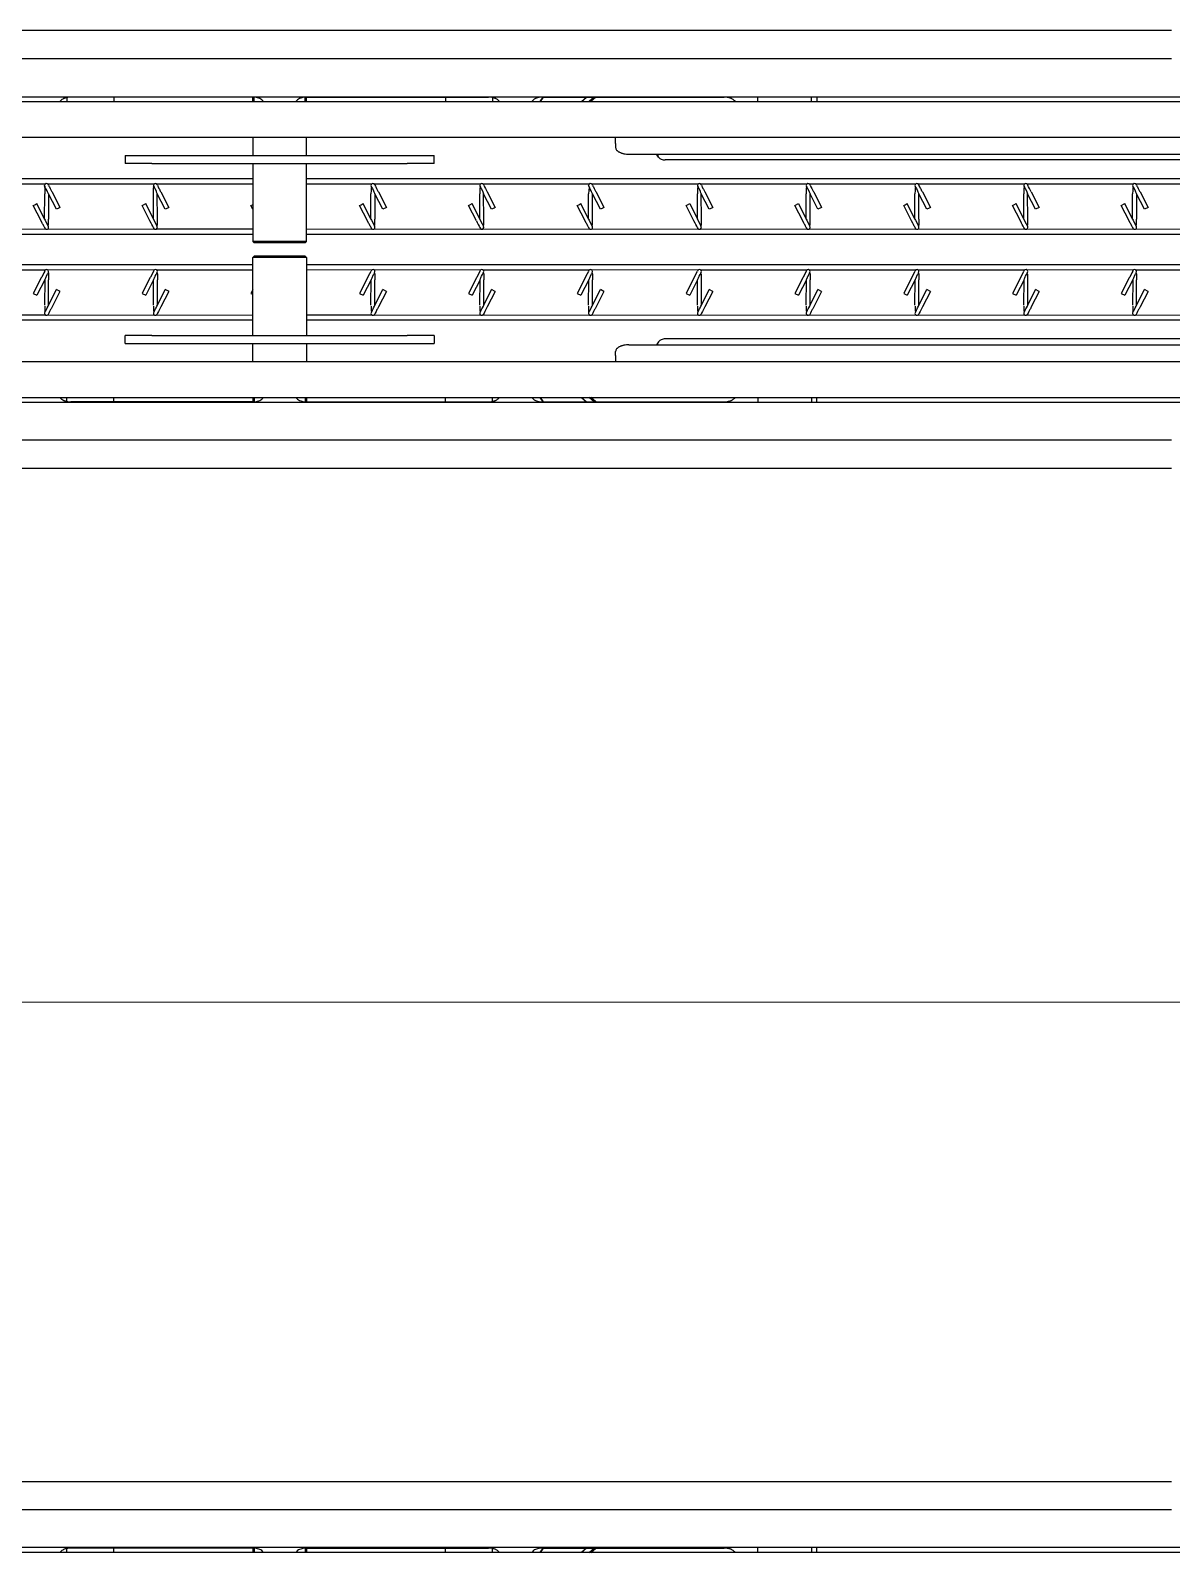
# Model space of a CAD drawing. Header units: millimetres. Extents: x -187347 to 135007, y -6415 to 292048.
# Drawn here: x -47003 to -46153, y 7645 to 8778 of the extents above; entities that cross this region are included whole.
import ezdxf

# ---------------------------------------------------------------- set-up
doc = ezdxf.new("R2010")
doc.units = ezdxf.units.MM
doc.header["$LTSCALE"] = 100
doc.linetypes.add('Z_LINE-CNTR', pattern=[17, 12, -2, 1, -2])
doc.layers.get('0').update_dxf_attribs({"lineweight": 18})
doc.layers.add('Layout Cabinplant', color=30, linetype='Continuous')
doc.layers.add('S-GRID', color=7, linetype='Continuous', lineweight=5)

# ---------------------------------------------------------------- blocks, each defined once
blk = doc.blocks.new('CP_Giblet area_New')
at = {"color": 0, "linetype": 'Continuous'}
for p, q in [((4431.5, 1003.2), (6849.5, 1003.2)), ((4716.5, 1006.8), (6744.5, 1006.8)), ((5240.5, 1006.9), (5240.5, 1004.6)), ((5240.5, 1004.6), (5240.5, 1003.2)), ((5244.5, 1004.6), (5244.5, 1006.9)), ((5244.5, 1003.2), (5244.5, 1004.6)), ((5284.5, 1006.8), (5284.5, 1003.2)), ((5445, 1003.5), (5309.5, 1003.5)), ((5408.7, 1006.8), (5405, 1003.5)), ((5410, 1006.8), (5406.3, 1003.5)), ((5412, 1003.5), (5415.7, 1006.8)), ((5444.3, 1003.5), (5446.5, 1006.8)), ((5446.5, 1006.8), (5444.3, 1003.5)), ((5451.6, 1005.4), (5452.8, 1006.8)), ((5481.9, 1006.8), (5481.9, 1004)), ((5620.5, 1003.5), (5485, 1003.5)), ((5516.9, 1006.8), (5516.9, 1003.5)), ((5620.5, 1003.5), (5620.5, 1006.8)), ((5621.5, 1003.6), (5621.5, 1006.8)), ((5627.1, 1005.4), (5628.3, 1006.8)), ((5652.6, 1006.8), (5653.8, 1005.4)), ((5659.5, 1003.6), (5659.5, 1006.8)), ((5660.5, 1003.5), (5660.5, 1006.8)), ((5660.5, 1003.5), (5796, 1003.5)), ((5764, 1006.8), (5764, 1003.5)), ((5799, 1006.8), (5799, 1004)), ((6849.5, 974.9), (4976.5, 974.9)), ((6849.5, 953.9), (4976.5, 953.9)), ((4976.5, 199.9), (6849.5, 199.9)), ((4976.5, 178.9), (6849.5, 178.9)), ((6849.5, 150.6), (4431.5, 150.6)), ((5240.5, 150.6), (5240.5, 149.2)), ((5240.5, 149.2), (5240.5, 146.9)), ((5244.5, 149.2), (5244.5, 150.6)), ((5244.5, 146.9), (5244.5, 149.2)), ((5284.5, 147), (5284.5, 150.6)), ((5445, 150.3), (5309.5, 150.3)), ((5405, 150.3), (5408.7, 147)), ((5406.3, 150.3), (5410, 147)), ((5415.7, 147), (5412, 150.3)), ((5444.3, 150.3), (5446.5, 147)), ((5446.5, 147), (5444.3, 150.3)), ((5452.8, 147), (5451.6, 148.4)), ((5481.9, 149.8), (5481.9, 147)), ((5620.5, 150.3), (5485, 150.3)), ((5516.9, 150.3), (5516.9, 147)), ((5620.5, 147), (5620.5, 150.3)), ((5621.5, 147), (5621.5, 150.2)), ((5628.3, 147), (5627.1, 148.4)), ((5653.8, 148.4), (5652.6, 147)), ((5659.5, 147), (5659.5, 150.2)), ((5660.5, 147), (5660.5, 150.3)), ((5660.5, 150.3), (5796, 150.3)), ((5764, 150.3), (5764, 147)), ((5799, 149.8), (5799, 147)), ((6744.5, 147), (4716.5, 147)), ((6744.5, 120.4), (4716.5, 120.4)), ((5390.4, 119.2), (5390.4, 120.4)), ((5390.4, 115.8), (5390.4, 119.2)), ((5390.4, 115.8), (5390.4, 112.8)), ((5620.5, 106.9), (5620.5, 120.4)), ((5660.5, 120.4), (5660.5, 106.9)), ((5380.4, 107.8), (4681.5, 107.8)), ((4926.9, 103.5), (5353.4, 103.5)), ((5358.3, 105.6), (5359.9, 107.8)), ((5358.8, 106.6), (5358.3, 105.6)), ((5358.8, 107.8), (5358.8, 106.6)), ((5525.5, 100.9), (5525.5, 106.9)), ((5545.5, 106.9), (5525.5, 106.9)), ((5735.5, 106.9), (5545.5, 106.9)), ((5755.5, 106.9), (5735.5, 106.9)), ((5755.5, 106.9), (5755.5, 100.9)), ((5525.5, 100.9), (5545.5, 100.9)), ((5735.5, 100.9), (5545.5, 100.9)), ((5620.5, 42.9), (5620.5, 100.9)), ((5660.5, 100.9), (5660.5, 42.9)), ((5735.5, 100.9), (5755.5, 100.9)), ((4679.5, 89.6), (5620.5, 89.6)), ((5003.1, 85.7), (4923.9, 85.6)), ((4994, 68.2), (4999.9, 79.7)), ((4999.9, 79.7), (5000.6, 81.1)), ((5000.6, 81.1), (5001, 81.7)), ((5001, 81.7), (5001.7, 83)), ((5001.7, 83), (5002.3, 84.4)), ((5002.3, 84.4), (5003.1, 85.7)), ((5003.5, 80.4), (5002.8, 79)), ((5003.9, 81.1), (5003.5, 80.4)), ((5004.4, 82.2), (5003.9, 81.1)), ((5004.7, 82.8), (5004.4, 82.2)), ((5005.2, 83.5), (5004.7, 82.8)), ((5084.1, 85.7), (5004.9, 85.6)), ((5005.4, 82.1), (5005.2, 83.5)), ((5005.4, 79.1), (5005.4, 82.1)), ((5075, 68.2), (5080.9, 79.7)), ((5080.9, 79.7), (5081.6, 81.1)), ((5081.6, 81.1), (5082, 81.7)), ((5082, 81.7), (5082.7, 83)), ((5082.7, 83), (5083.3, 84.4)), ((5083.3, 84.4), (5084.1, 85.7)), ((5084.5, 80.4), (5083.8, 79)), ((5084.9, 81.1), (5084.5, 80.4)), ((5085.4, 82.2), (5084.9, 81.1)), ((5085.7, 82.8), (5085.4, 82.2)), ((5086.2, 83.5), (5085.7, 82.8)), ((5165.1, 85.7), (5085.9, 85.6)), ((5086.4, 82.1), (5086.2, 83.5)), ((5086.4, 79.1), (5086.4, 82.1)), ((5156, 68.2), (5161.9, 79.7)), ((5161.9, 79.7), (5162.6, 81.1)), ((5162.6, 81.1), (5163, 81.7)), ((5163, 81.7), (5163.7, 83)), ((5163.7, 83), (5164.3, 84.4)), ((5164.3, 84.4), (5165.1, 85.7)), ((5165.5, 80.4), (5164.8, 79)), ((5165.9, 81.1), (5165.5, 80.4)), ((5166.4, 82.2), (5165.9, 81.1)), ((5166.7, 82.8), (5166.4, 82.2)), ((5167.2, 83.5), (5166.7, 82.8)), ((5246.1, 85.7), (5166.9, 85.6)), ((5167.4, 82.1), (5167.2, 83.5)), ((5167.4, 79.1), (5167.4, 82.1)), ((5237, 68.2), (5242.9, 79.7)), ((5242.9, 79.7), (5243.6, 81.1)), ((5243.6, 81.1), (5244, 81.7)), ((5244, 81.7), (5244.7, 83)), ((5244.7, 83), (5245.3, 84.4)), ((5245.3, 84.4), (5246.1, 85.7)), ((5246.5, 80.4), (5245.8, 79)), ((5246.9, 81.1), (5246.5, 80.4)), ((5247.4, 82.2), (5246.9, 81.1)), ((5247.7, 82.8), (5247.4, 82.2)), ((5248.2, 83.5), (5247.7, 82.8)), ((5327.1, 85.7), (5247.9, 85.6)), ((5248.4, 82.1), (5248.2, 83.5)), ((5248.4, 79.1), (5248.4, 82.1)), ((5318, 68.2), (5323.9, 79.7)), ((5323.9, 79.7), (5324.6, 81.1)), ((5324.6, 81.1), (5325, 81.7)), ((5325, 81.7), (5325.7, 83)), ((5325.7, 83), (5326.3, 84.4)), ((5326.3, 84.4), (5327.1, 85.7)), ((5327.5, 80.4), (5326.8, 79)), ((5327.9, 81.1), (5327.5, 80.4)), ((5328.4, 82.2), (5327.9, 81.1)), ((5328.7, 82.8), (5328.4, 82.2)), ((5329.2, 83.5), (5328.7, 82.8)), ((5408.1, 85.7), (5328.9, 85.6)), ((5329.4, 82.1), (5329.2, 83.5)), ((5329.4, 79.1), (5329.4, 82.1)), ((5399, 68.2), (5404.9, 79.7)), ((5404.9, 79.7), (5405.6, 81.1)), ((5405.6, 81.1), (5406, 81.7)), ((5406, 81.7), (5406.7, 83)), ((5406.7, 83), (5407.3, 84.4)), ((5407.3, 84.4), (5408.1, 85.7)), ((5408.5, 80.4), (5407.8, 79)), ((5408.9, 81.1), (5408.5, 80.4)), ((5409.4, 82.2), (5408.9, 81.1)), ((5409.7, 82.8), (5409.4, 82.2)), ((5410.2, 83.5), (5409.7, 82.8)), ((5489.1, 85.7), (5409.9, 85.6)), ((5410.2, 83.5), (5410.4, 82.6)), ((5410.4, 82.6), (5410.4, 79.1)), ((5480, 68.2), (5485.9, 79.7)), ((5485.9, 79.7), (5486.6, 81.1)), ((5486.6, 81.1), (5487, 81.7)), ((5487, 81.7), (5487.7, 83)), ((5487.7, 83), (5488.3, 84.4)), ((5488.3, 84.4), (5489.1, 85.7)), ((5489.5, 80.4), (5488.8, 79)), ((5489.9, 81.1), (5489.5, 80.4)), ((5490.4, 82.2), (5489.9, 81.1)), ((5490.7, 82.8), (5490.4, 82.2)), ((5491.2, 83.5), (5490.7, 82.8)), ((5570.1, 85.7), (5490.9, 85.6)), ((5491.4, 82.1), (5491.2, 83.5)), ((5491.4, 79.1), (5491.4, 82.1)), ((5561, 68.2), (5566.9, 79.7)), ((5566.9, 79.7), (5567.6, 81.1)), ((5567.6, 81.1), (5568, 81.7)), ((5568, 81.7), (5568.7, 83)), ((5568.7, 83), (5569.3, 84.4)), ((5569.3, 84.4), (5570.1, 85.7)), ((5570.5, 80.4), (5569.8, 79)), ((5570.9, 81.1), (5570.5, 80.4)), ((5571.4, 82.2), (5570.9, 81.1)), ((5571.7, 82.8), (5571.4, 82.2)), ((5572.2, 83.5), (5571.7, 82.8)), ((5620.5, 85.6), (5571.9, 85.6)), ((5572.4, 82.1), (5572.2, 83.5)), ((5572.4, 79.1), (5572.4, 82.1)), ((5660.5, 89.6), (6979.5, 89.6)), ((5732.1, 85.7), (5660.5, 85.6)), ((5723, 68.2), (5728.9, 79.7)), ((5728.9, 79.7), (5729.6, 81.1)), ((5729.6, 81.1), (5730, 81.7)), ((5730, 81.7), (5730.7, 83)), ((5730.7, 83), (5731.3, 84.4)), ((5731.3, 84.4), (5732.1, 85.7)), ((5732.5, 80.4), (5731.8, 79)), ((5732.9, 81.1), (5732.5, 80.4)), ((5733.4, 82.2), (5732.9, 81.1)), ((5733.7, 82.8), (5733.4, 82.2)), ((5734.2, 83.5), (5733.7, 82.8)), ((5813.1, 85.7), (5733.9, 85.6)), ((5734.4, 82.1), (5734.2, 83.5)), ((5734.4, 79.1), (5734.4, 82.1)), ((5804, 68.2), (5809.9, 79.7)), ((5809.9, 79.7), (5810.6, 81.1)), ((5810.6, 81.1), (5811, 81.7)), ((5811, 81.7), (5811.7, 83)), ((5811.7, 83), (5812.3, 84.4)), ((5812.3, 84.4), (5813.1, 85.7)), ((5813.5, 80.4), (5812.8, 79)), ((5813.9, 81.1), (5813.5, 80.4)), ((5814.4, 82.2), (5813.9, 81.1)), ((5814.7, 82.8), (5814.4, 82.2)), ((5815.2, 83.5), (5814.7, 82.8)), ((5894.1, 85.7), (5814.9, 85.6)), ((5815.4, 82.1), (5815.2, 83.5)), ((5815.4, 79.1), (5815.4, 82.1)), ((4994, 68.2), (4996.7, 66.8)), ((5002.5, 78.4), (4996.7, 66.8)), ((5002.8, 79), (5002.5, 78.4)), ((5002.5, 78.4), (5002.5, 59.4)), ((5005.3, 59.4), (5005.5, 78.4)), ((5005.3, 59.4), (5011.2, 71)), ((5008, 58.1), (5013.9, 69.6)), ((5013.9, 69.6), (5011.2, 71)), ((5075, 68.2), (5077.7, 66.8)), ((5083.5, 78.4), (5077.7, 66.8)), ((5083.8, 79), (5083.5, 78.4)), ((5083.5, 78.4), (5083.5, 59.4)), ((5086.5, 78.4), (5086.3, 59.4)), ((5086.3, 59.4), (5092.2, 71)), ((5089, 58.1), (5094.9, 69.6)), ((5094.9, 69.6), (5092.2, 71)), ((5156, 68.2), (5158.7, 66.8)), ((5164.5, 78.4), (5158.7, 66.8)), ((5164.8, 79), (5164.5, 78.4)), ((5164.5, 78.4), (5164.5, 59.4)), ((5167.5, 78.4), (5167.3, 59.4)), ((5167.3, 59.4), (5173.2, 71)), ((5170, 58.1), (5175.9, 69.6)), ((5175.9, 69.6), (5173.2, 71)), ((5237, 68.2), (5239.7, 66.8)), ((5245.5, 78.4), (5239.7, 66.8)), ((5245.8, 79), (5245.5, 78.4)), ((5245.5, 78.4), (5245.5, 59.4)), ((5248.5, 78.4), (5248.3, 59.4)), ((5248.3, 59.4), (5254.2, 71)), ((5251, 58.1), (5256.9, 69.6)), ((5256.9, 69.6), (5254.2, 71)), ((5318, 68.2), (5320.7, 66.8)), ((5326.5, 78.4), (5320.7, 66.8)), ((5326.8, 79), (5326.5, 78.4)), ((5326.5, 78.4), (5326.5, 59.4)), ((5329.5, 78.4), (5329.3, 59.4)), ((5329.3, 59.4), (5335.2, 71)), ((5332, 58.1), (5337.9, 69.6)), ((5336.8, 70.2), (5335.2, 71)), ((5337.9, 69.6), (5336.8, 70.2)), ((5399, 68.2), (5401.7, 66.8)), ((5407.5, 78.4), (5401.7, 66.8)), ((5407.8, 79), (5407.5, 78.4)), ((5407.5, 78.4), (5407.5, 59.4)), ((5410.5, 78.4), (5410.3, 59.4)), ((5410.3, 59.4), (5416.2, 71)), ((5413, 58.1), (5418.9, 69.6)), ((5418.9, 69.6), (5416.2, 71)), ((5480, 68.2), (5482.7, 66.8)), ((5488.5, 78.4), (5482.7, 66.8)), ((5488.8, 79), (5488.5, 78.4)), ((5488.5, 78.4), (5488.5, 59.4)), ((5491.5, 78.4), (5491.3, 59.4)), ((5491.3, 59.4), (5497.2, 71)), ((5494, 58.1), (5499.9, 69.6)), ((5499.9, 69.6), (5497.2, 71)), ((5561, 68.2), (5563.7, 66.8)), ((5569.5, 78.4), (5563.7, 66.8)), ((5569.8, 79), (5569.5, 78.4)), ((5569.5, 78.4), (5569.5, 59.4)), ((5572.5, 78.4), (5572.3, 59.4)), ((5572.3, 59.4), (5578.2, 71)), ((5575, 58.1), (5580.9, 69.6)), ((5580.9, 69.6), (5578.2, 71)), ((5660.5, 66.8), (5661.9, 69.6)), ((5661.9, 69.6), (5660.8, 70.2)), ((5723, 68.2), (5723.8, 67.7)), ((5731.5, 78.4), (5725.7, 66.8)), ((5731.8, 79), (5731.5, 78.4)), ((5731.5, 78.4), (5731.5, 59.4)), ((5734.5, 78.4), (5734.3, 59.4)), ((5734.3, 59.4), (5740.2, 71)), ((5737, 58.1), (5742.9, 69.6)), ((5742.9, 69.6), (5740.2, 71)), ((5804, 68.2), (5804.8, 67.7)), ((5812.5, 78.4), (5806.7, 66.8)), ((5812.8, 79), (5812.5, 78.4)), ((5812.5, 78.4), (5812.5, 59.4)), ((5815.3, 59.4), (5815.5, 78.4)), ((5815.3, 59.4), (5821.2, 71)), ((5818, 58.1), (5823.9, 69.6)), ((5823.9, 69.6), (5821.2, 71)), ((5002.5, 57.7), (5002.5, 59.4)), ((5002.5, 57.1), (5002.5, 57.7)), ((5002.5, 55.2), (5002.5, 57.1)), ((5004.1, 56.7), (5003.5, 55.6)), ((5004.4, 57.3), (5004.1, 56.7)), ((5004.6, 57.9), (5004.4, 57.3)), ((5004.9, 58.5), (5004.6, 57.9)), ((5005.3, 59.4), (5004.9, 58.5)), ((5006, 54.3), (5007.6, 57.5)), ((5007.6, 57.5), (5008, 58.1)), ((5083.5, 59.4), (5083.5, 57.8)), ((5083.5, 57.8), (5083.5, 57.1)), ((5083.5, 57.1), (5083.5, 55.7)), ((5085.1, 56.7), (5084.5, 55.6)), ((5085.4, 57.3), (5085.1, 56.7)), ((5085.6, 57.9), (5085.4, 57.3)), ((5085.9, 58.5), (5085.6, 57.9)), ((5086.3, 59.4), (5085.9, 58.5)), ((5088.7, 57.5), (5087.3, 54.8)), ((5089, 58.1), (5088.7, 57.5)), ((5164.5, 57.7), (5164.5, 59.4)), ((5164.5, 57.1), (5164.5, 57.7)), ((5164.5, 55.2), (5164.5, 57.1)), ((5166.1, 56.7), (5165.5, 55.6)), ((5166.4, 57.3), (5166.1, 56.7)), ((5166.6, 57.9), (5166.4, 57.3)), ((5166.9, 58.5), (5166.6, 57.9)), ((5167.3, 59.4), (5166.9, 58.5)), ((5169.7, 57.5), (5168.3, 54.8)), ((5170, 58.1), (5169.7, 57.5)), ((5245.5, 57.7), (5245.5, 59.4)), ((5245.5, 57.1), (5245.5, 57.7)), ((5245.5, 55.2), (5245.5, 57.1)), ((5247.1, 56.7), (5246.5, 55.6)), ((5247.4, 57.3), (5247.1, 56.7)), ((5247.6, 57.9), (5247.4, 57.3)), ((5247.9, 58.5), (5247.6, 57.9)), ((5248.3, 59.4), (5247.9, 58.5)), ((5249, 54.3), (5250.6, 57.5)), ((5250.6, 57.5), (5251, 58.1)), ((5326.5, 59.4), (5326.5, 57.8)), ((5326.5, 57.8), (5326.5, 57.1)), ((5326.5, 57.1), (5326.5, 55.7)), ((5328.1, 56.7), (5327.5, 55.6)), ((5328.4, 57.3), (5328.1, 56.7)), ((5328.6, 57.9), (5328.4, 57.3)), ((5328.9, 58.5), (5328.6, 57.9)), ((5329.3, 59.4), (5328.9, 58.5)), ((5331.7, 57.5), (5330.3, 54.8)), ((5332, 58.1), (5331.7, 57.5)), ((5407.5, 58.7), (5407.5, 59.4)), ((5407.5, 57.7), (5407.5, 58.7)), ((5407.5, 57.1), (5407.5, 57.7)), ((5407.5, 55.2), (5407.5, 57.1)), ((5409.1, 56.7), (5408.5, 55.6)), ((5409.4, 57.3), (5409.1, 56.7)), ((5409.6, 57.9), (5409.4, 57.3)), ((5409.9, 58.5), (5409.6, 57.9)), ((5410.3, 59.4), (5409.9, 58.5)), ((5412.7, 57.5), (5411.3, 54.8)), ((5413, 58.1), (5412.7, 57.5)), ((5488.5, 57.7), (5488.5, 59.4)), ((5488.5, 57.1), (5488.5, 57.7)), ((5488.5, 55.2), (5488.5, 57.1)), ((5490.1, 56.7), (5489.5, 55.6)), ((5490.4, 57.3), (5490.1, 56.7)), ((5490.6, 57.9), (5490.4, 57.3)), ((5490.9, 58.5), (5490.6, 57.9)), ((5491.3, 59.4), (5490.9, 58.5)), ((5492, 54.3), (5493.6, 57.5)), ((5493.6, 57.5), (5494, 58.1)), ((5569.5, 58.7), (5569.5, 59.4)), ((5569.5, 57.7), (5569.5, 58.7)), ((5569.5, 57.1), (5569.5, 57.7)), ((5569.5, 55.2), (5569.5, 57.1)), ((5571.1, 56.7), (5570.5, 55.6)), ((5571.4, 57.3), (5571.1, 56.7)), ((5571.6, 57.9), (5571.4, 57.3)), ((5571.9, 58.5), (5571.6, 57.9)), ((5572.3, 59.4), (5571.9, 58.5)), ((5574.7, 57.5), (5573.3, 54.8)), ((5575, 58.1), (5574.7, 57.5)), ((5723.8, 67.7), (5725.7, 66.8)), ((5731.5, 58.7), (5731.5, 59.4)), ((5731.5, 57.7), (5731.5, 58.7)), ((5731.5, 57.1), (5731.5, 57.7)), ((5731.5, 55.2), (5731.5, 57.1)), ((5733.1, 56.7), (5732.5, 55.6)), ((5733.4, 57.3), (5733.1, 56.7)), ((5733.6, 57.9), (5733.4, 57.3)), ((5733.9, 58.5), (5733.6, 57.9)), ((5734.3, 59.4), (5733.9, 58.5)), ((5735, 54.3), (5736.6, 57.5)), ((5736.6, 57.5), (5737, 58.1)), ((5804.8, 67.7), (5806.7, 66.8)), ((5812.5, 58.7), (5812.5, 59.4)), ((5812.5, 57.7), (5812.5, 58.7)), ((5812.5, 57.1), (5812.5, 57.7)), ((5812.5, 55.2), (5812.5, 57.1)), ((5814.1, 56.7), (5813.5, 55.6)), ((5814.4, 57.3), (5814.1, 56.7)), ((5814.6, 57.9), (5814.4, 57.3)), ((5814.9, 58.5), (5814.6, 57.9)), ((5815.3, 59.4), (5814.9, 58.5)), ((5816, 54.3), (5817.6, 57.5)), ((5817.6, 57.5), (5818, 58.1)), ((5620.5, 48.2), (4679.5, 48.2)), ((4923.9, 52.2), (5003.1, 52.2)), ((5002.9, 54.5), (5002.5, 55.2)), ((5002.9, 54.5), (5002.5, 53.3)), ((5003.2, 55), (5002.9, 54.5)), ((5003.5, 55.6), (5003.2, 55)), ((5004.6, 52.1), (5084.1, 52.2)), ((5005.4, 53), (5006, 54.3)), ((5083.5, 55.7), (5083.9, 54.5)), ((5083.9, 54.5), (5083.5, 53.3)), ((5084.2, 55), (5083.9, 54.5)), ((5084.5, 55.6), (5084.2, 55)), ((5085.9, 52.2), (5165.1, 52.2)), ((5087.3, 54.8), (5086.4, 53)), ((5164.9, 54.5), (5164.5, 55.2)), ((5164.9, 54.5), (5164.5, 53.3)), ((5165.2, 55), (5164.9, 54.5)), ((5165.5, 55.6), (5165.2, 55)), ((5166.9, 52.2), (5246.1, 52.2)), ((5168.3, 54.8), (5167.4, 53)), ((5245.9, 54.5), (5245.5, 55.2)), ((5245.9, 54.5), (5245.5, 53.3)), ((5246.2, 55), (5245.9, 54.5)), ((5246.5, 55.6), (5246.2, 55)), ((5247.9, 52.2), (5327.1, 52.2)), ((5248.4, 53), (5249, 54.3)), ((5326.5, 55.7), (5326.9, 54.5)), ((5326.9, 54.5), (5326.5, 53.3)), ((5327.2, 55), (5326.9, 54.5)), ((5327.5, 55.6), (5327.2, 55)), ((5328.6, 52.1), (5408.1, 52.2)), ((5330.3, 54.8), (5329.4, 53)), ((5407.9, 54.5), (5407.5, 55.2)), ((5407.9, 54.5), (5407.5, 53.3)), ((5408.2, 55), (5407.9, 54.5)), ((5408.5, 55.6), (5408.2, 55)), ((5409.9, 52.2), (5489.1, 52.2)), ((5411.3, 54.8), (5410.4, 53)), ((5488.9, 54.5), (5488.5, 55.2)), ((5488.9, 54.5), (5488.5, 53.3)), ((5489.2, 55), (5488.9, 54.5)), ((5489.5, 55.6), (5489.2, 55)), ((5490.6, 52.1), (5570.1, 52.2)), ((5491.4, 53), (5492, 54.3)), ((5569.9, 54.5), (5569.5, 55.2)), ((5569.9, 54.5), (5569.5, 53.3)), ((5570.2, 55), (5569.9, 54.5)), ((5570.5, 55.6), (5570.2, 55)), ((5571.6, 52.1), (5620.5, 52.2)), ((5573.3, 54.8), (5572.4, 53)), ((5660.5, 52.2), (5732.1, 52.2)), ((6979.5, 48.2), (5660.5, 48.2)), ((5731.9, 54.5), (5731.5, 55.2)), ((5731.9, 54.5), (5731.5, 53.3)), ((5732.2, 55), (5731.9, 54.5)), ((5732.5, 55.6), (5732.2, 55)), ((5733.6, 52.1), (5813.1, 52.2)), ((5734.4, 53), (5735, 54.3)), ((5812.5, 54.2), (5812.5, 55.2)), ((5813.2, 55), (5812.5, 54.2)), ((5812.5, 54.2), (5812.5, 53.3)), ((5813.5, 55.6), (5813.2, 55)), ((5814.9, 52.2), (5894.1, 52.2)), ((5815.4, 53), (5816, 54.3)), ((5621.5, 41.9), (5620.5, 42.9)), ((5620.5, 42.9), (5640.5, 42.9)), ((5621.5, 41.9), (5640.5, 41.9)), ((5640.5, 42.9), (5660.5, 42.9)), ((5640.5, 41.9), (5659.5, 41.9)), ((5660.5, 42.9), (5659.5, 41.9)), ((5620.5, 25.6), (4679.5, 25.6)), ((5621.5, 31.9), (5620.5, 30.9)), ((5620.5, 30.9), (5620.5, -27.1)), ((5620.5, 30.9), (5640.5, 30.9)), ((5621.5, 31.9), (5640.5, 31.9)), ((5640.5, 31.9), (5659.5, 31.9)), ((5640.5, 30.9), (5660.5, 30.9)), ((5660.5, 30.9), (5659.5, 31.9)), ((5660.5, -27.1), (5660.5, 30.9)), ((6979.5, 25.6), (5660.5, 25.6)), ((5003.1, 21.6), (4923.8, 21.7)), ((5002.8, 19.5), (5002.5, 18.6)), ((5002.5, 18.6), (5002.5, 17.4)), ((5002.5, 17.4), (5002.5, 16.7)), ((5002.5, 16.7), (5002.5, 15.1)), ((5002.5, 15.1), (5002.5, 14.4)), ((5002.6, -4.6), (5002.5, 14.4)), ((5003.7, 17.7), (5002.8, 19.5)), ((5005.1, 15), (5003.7, 17.7)), ((5004.8, 21.7), (5005.4, 20.6)), ((5084.1, 21.6), (5004.8, 21.7)), ((5005.5, 14.4), (5005.1, 15)), ((5005.4, 20.6), (5005.7, 20.1)), ((5005.5, 14.4), (5011.2, 2.8)), ((5005.5, 14.4), (5005.5, -4.6)), ((5005.7, 20.1), (5006, 19.5)), ((5006, 19.5), (5006.6, 18.4)), ((5006.6, 18.4), (5006.9, 17.7)), ((5006.9, 17.7), (5007.2, 17.2)), ((5007.2, 17.2), (5008, 15.7)), ((5008, 15.7), (5013.9, 4.2)), ((5083.8, 19.5), (5083.5, 18.6)), ((5083.5, 18.6), (5083.5, 17.4)), ((5083.5, 17.4), (5083.5, 16.7)), ((5083.5, 16.7), (5083.5, 15.1)), ((5083.5, 15.1), (5083.5, 14.4)), ((5083.5, 14.4), (5083.6, -4.6)), ((5084.7, 17.7), (5083.8, 19.5)), ((5086.1, 15), (5084.7, 17.7)), ((5085.8, 21.7), (5086.4, 20.6)), ((5165.1, 21.6), (5085.8, 21.7)), ((5086.5, 14.4), (5086.1, 15)), ((5086.4, 20.6), (5086.7, 20.1)), ((5086.5, 14.4), (5092.2, 2.8)), ((5086.5, 14.4), (5086.5, -4.6)), ((5086.7, 20.1), (5087, 19.5)), ((5087, 19.5), (5087.6, 18.4)), ((5087.6, 18.4), (5087.9, 17.7)), ((5087.9, 17.7), (5088.2, 17.2)), ((5088.2, 17.2), (5089, 15.7)), ((5089, 15.7), (5094.9, 4.2)), ((5164.5, 18.6), (5164.8, 19.5)), ((5164.5, 17.4), (5164.5, 18.6)), ((5164.5, 16.7), (5164.5, 17.4)), ((5164.5, 15.1), (5164.5, 16.7)), ((5164.5, 14.4), (5164.5, 15.1)), ((5164.5, 14.4), (5164.6, -4.6)), ((5165.7, 17.7), (5164.8, 19.5)), ((5167.1, 15), (5165.7, 17.7)), ((5166.8, 21.7), (5167.4, 20.6)), ((5246.1, 21.6), (5166.8, 21.7)), ((5167.5, 14.4), (5167.1, 15)), ((5167.4, 20.6), (5167.7, 20.1)), ((5167.5, 14.4), (5173.2, 2.8)), ((5167.5, 14.4), (5167.5, -4.6)), ((5167.7, 20.1), (5168, 19.5)), ((5168, 19.5), (5168.6, 18.4)), ((5168.6, 18.4), (5168.9, 17.7)), ((5168.9, 17.7), (5169.2, 17.2)), ((5169.2, 17.2), (5170, 15.7)), ((5170, 15.7), (5175.9, 4.2)), ((5245.8, 19.5), (5245.5, 18.6)), ((5245.5, 18.6), (5245.5, 17.4)), ((5245.5, 17.4), (5245.5, 16.7)), ((5245.5, 16.7), (5245.5, 15.1)), ((5245.5, 15.1), (5245.5, 14.4)), ((5245.5, 14.4), (5245.6, -4.6)), ((5246.7, 17.7), (5245.8, 19.5)), ((5248.1, 15), (5246.7, 17.7)), ((5247.6, 21.7), (5248.4, 20.6)), ((5327.1, 21.6), (5247.6, 21.7)), ((5248.5, 14.4), (5248.1, 15)), ((5248.4, 20.6), (5248.7, 20.1)), ((5254.2, 2.8), (5248.5, 14.4)), ((5248.5, 14.4), (5248.5, -4.6)), ((5248.7, 20.1), (5249, 19.5)), ((5249, 19.5), (5249.6, 18.4)), ((5249.6, 18.4), (5249.9, 17.7)), ((5249.9, 17.7), (5250.2, 17.2)), ((5250.2, 17.2), (5251, 15.7)), ((5251, 15.7), (5256.9, 4.2)), ((5326.8, 19.5), (5326.5, 18.6)), ((5326.5, 18.6), (5326.5, 17.4)), ((5326.5, 17.4), (5326.5, 16.7)), ((5326.5, 16.7), (5326.5, 15.1)), ((5326.5, 15.1), (5326.5, 14.4)), ((5326.5, 14.4), (5326.6, -4.6)), ((5327.7, 17.7), (5326.8, 19.5)), ((5329.1, 15), (5327.7, 17.7)), ((5328.6, 21.7), (5329.4, 20.6)), ((5408.1, 21.6), (5328.6, 21.7)), ((5329.5, 14.4), (5329.1, 15)), ((5329.4, 20.6), (5329.7, 20.1)), ((5335.2, 2.8), (5329.5, 14.4)), ((5329.5, 14.4), (5329.5, -4.6)), ((5329.7, 20.1), (5330, 19.5)), ((5330, 19.5), (5330.6, 18.4)), ((5330.6, 18.4), (5330.9, 17.7)), ((5330.9, 17.7), (5331.2, 17.2)), ((5331.2, 17.2), (5332, 15.7)), ((5332, 15.7), (5337.9, 4.2)), ((5407.8, 19.5), (5407.5, 18.6)), ((5407.5, 18.6), (5407.5, 17.4)), ((5407.5, 17.4), (5407.5, 16.7)), ((5407.5, 16.7), (5407.5, 15.1)), ((5407.5, 15.1), (5407.5, 14.4)), ((5407.5, 14.4), (5407.6, -4.6)), ((5408.7, 17.7), (5407.8, 19.5)), ((5410.1, 15), (5408.7, 17.7)), ((5409.8, 21.7), (5410.4, 20.6)), ((5489.1, 21.6), (5409.8, 21.7)), ((5410.5, 14.4), (5410.1, 15)), ((5410.4, 20.6), (5410.7, 20.1)), ((5410.5, 14.4), (5416.2, 2.8)), ((5410.5, 14.4), (5410.5, -4.6)), ((5410.7, 20.1), (5411, 19.5)), ((5411, 19.5), (5411.6, 18.4)), ((5411.6, 18.4), (5411.9, 17.7)), ((5411.9, 17.7), (5412.2, 17.2)), ((5412.2, 17.2), (5413, 15.7)), ((5413, 15.7), (5418.9, 4.2)), ((5488.8, 19.5), (5488.5, 18.6)), ((5488.5, 18.6), (5488.5, 17.4)), ((5488.5, 17.4), (5488.5, 16.7)), ((5488.5, 16.7), (5488.5, 15.1)), ((5488.5, 15.1), (5488.5, 14.4)), ((5488.5, 14.4), (5488.6, -4.6)), ((5489.7, 17.7), (5488.8, 19.5)), ((5491.1, 15), (5489.7, 17.7)), ((5491.4, 20.6), (5490.6, 21.7)), ((5570.1, 21.6), (5490.6, 21.7)), ((5491.5, 14.4), (5491.1, 15)), ((5491.7, 20.1), (5491.4, 20.6)), ((5491.5, 14.4), (5497.2, 2.8)), ((5491.5, 14.4), (5491.5, -4.6)), ((5492, 19.5), (5491.7, 20.1)), ((5492.6, 18.4), (5492, 19.5)), ((5492.9, 17.7), (5492.6, 18.4)), ((5493.4, 16.9), (5492.9, 17.7)), ((5494, 15.7), (5493.4, 16.9)), ((5494, 15.7), (5499.9, 4.2)), ((5569.8, 19.5), (5569.5, 18.6)), ((5569.5, 18.6), (5569.5, 17.4)), ((5569.5, 17.4), (5569.5, 16.7)), ((5569.5, 16.7), (5569.5, 15.1)), ((5569.5, 15.1), (5569.5, 14.4)), ((5569.6, -4.6), (5569.5, 14.4)), ((5570.7, 17.7), (5569.8, 19.5)), ((5572.1, 15), (5570.7, 17.7)), ((5571.8, 21.7), (5572.4, 20.6)), ((5620.5, 21.6), (5571.8, 21.7)), ((5572.5, 14.4), (5572.1, 15)), ((5572.4, 20.6), (5572.7, 20.1)), ((5572.5, 14.4), (5578.2, 2.8)), ((5572.5, 14.4), (5572.5, -4.6)), ((5572.7, 20.1), (5573, 19.5)), ((5573, 19.5), (5573.6, 18.4)), ((5573.6, 18.4), (5573.9, 17.7)), ((5573.9, 17.7), (5574.2, 17.2)), ((5574.2, 17.2), (5575, 15.7)), ((5575, 15.7), (5580.9, 4.2)), ((5732.1, 21.6), (5660.5, 21.6)), ((5731.8, 19.5), (5731.5, 18.6)), ((5731.5, 18.6), (5731.5, 17.4)), ((5731.5, 17.4), (5731.5, 16.7)), ((5731.5, 16.7), (5731.5, 15.1)), ((5731.5, 15.1), (5731.5, 14.4)), ((5731.5, 14.4), (5731.6, -4.6)), ((5732.7, 17.7), (5731.8, 19.5)), ((5734.1, 15), (5732.7, 17.7)), ((5733.6, 21.7), (5734.4, 20.6)), ((5813.1, 21.6), (5733.6, 21.7)), ((5734.5, 14.4), (5734.1, 15)), ((5734.4, 20.6), (5734.7, 20.1)), ((5734.5, 14.4), (5740.2, 2.8)), ((5734.5, 14.4), (5734.5, -4.6)), ((5734.7, 20.1), (5735, 19.5)), ((5735, 19.5), (5735.6, 18.4)), ((5735.6, 18.4), (5735.9, 17.7)), ((5735.9, 17.7), (5736.2, 17.2)), ((5736.2, 17.2), (5737, 15.7)), ((5737, 15.7), (5742.9, 4.2)), ((5812.8, 19.5), (5812.5, 18.6)), ((5812.5, 18.6), (5812.5, 17.4)), ((5812.5, 17.4), (5812.5, 16.7)), ((5812.5, 16.7), (5812.5, 15.1)), ((5812.5, 15.1), (5812.5, 14.4)), ((5812.6, -4.6), (5812.5, 14.4)), ((5813.7, 17.7), (5812.8, 19.5)), ((5815.1, 15), (5813.7, 17.7)), ((5894.1, 21.6), (5814.8, 21.7)), ((5814.8, 21.7), (5815.4, 20.6)), ((5815.5, 14.4), (5815.1, 15)), ((5815.4, 20.6), (5815.7, 20.1)), ((5815.5, 14.4), (5815.4, -4.6)), ((5815.5, 14.4), (5821.2, 2.8)), ((5815.7, 20.1), (5816, 19.5)), ((5816, 19.5), (5816.6, 18.4)), ((5816.6, 18.4), (5816.9, 17.7)), ((5816.9, 17.7), (5817.2, 17.2)), ((5817.2, 17.2), (5818, 15.7)), ((5818, 15.7), (5823.9, 4.2)), ((4994, 5.6), (4996.7, 7)), ((4999.9, -5.9), (4994, 5.6)), ((4996.7, 7), (5002.6, -4.6)), ((5013.9, 4.2), (5011.2, 2.8)), ((5075, 5.6), (5077.7, 7)), ((5080.9, -5.9), (5075, 5.6)), ((5077.7, 7), (5083.6, -4.6)), ((5093.8, 3.6), (5092.2, 2.8)), ((5094.9, 4.2), (5093.8, 3.6)), ((5156, 5.6), (5156.8, 6.1)), ((5161.9, -5.9), (5156, 5.6)), ((5156.8, 6.1), (5158.7, 7)), ((5158.7, 7), (5164.6, -4.6)), ((5174.8, 3.6), (5173.2, 2.8)), ((5175.9, 4.2), (5174.8, 3.6)), ((5237, 5.6), (5239.7, 7)), ((5242.9, -5.9), (5237, 5.6)), ((5239.7, 7), (5245.6, -4.6)), ((5256.9, 4.2), (5254.2, 2.8)), ((5318, 5.6), (5318.8, 6.1)), ((5323.9, -5.9), (5318, 5.6)), ((5318.8, 6.1), (5320.7, 7)), ((5320.7, 7), (5326.6, -4.6)), ((5336.8, 3.6), (5335.2, 2.8)), ((5337.9, 4.2), (5336.8, 3.6)), ((5399, 5.6), (5399.8, 6.1)), ((5404.9, -5.9), (5399, 5.6)), ((5399.8, 6.1), (5401.7, 7)), ((5401.7, 7), (5407.6, -4.6)), ((5417.8, 3.6), (5416.2, 2.8)), ((5418.9, 4.2), (5417.8, 3.6)), ((5480, 5.6), (5480.8, 6.1)), ((5485.9, -5.9), (5480, 5.6)), ((5480.8, 6.1), (5482.7, 7)), ((5482.7, 7), (5488.6, -4.6)), ((5498.8, 3.6), (5497.2, 2.8)), ((5499.9, 4.2), (5498.8, 3.6)), ((5561, 5.6), (5563.7, 7)), ((5566.9, -5.9), (5561, 5.6)), ((5563.7, 7), (5569.6, -4.6)), ((5579.8, 3.6), (5578.2, 2.8)), ((5580.9, 4.2), (5579.8, 3.6)), ((5660.5, 7), (5661.9, 4.2)), ((5661.9, 4.2), (5660.8, 3.6)), ((5723, 5.6), (5723.8, 6.1)), ((5728.9, -5.9), (5723, 5.6)), ((5723.8, 6.1), (5725.7, 7)), ((5725.7, 7), (5731.6, -4.6)), ((5741.8, 3.6), (5740.2, 2.8)), ((5742.9, 4.2), (5741.8, 3.6)), ((5804, 5.6), (5804.8, 6.1)), ((5809.9, -5.9), (5804, 5.6)), ((5804.8, 6.1), (5806.7, 7)), ((5806.7, 7), (5812.6, -4.6)), ((5822.8, 3.6), (5821.2, 2.8)), ((5823.9, 4.2), (5822.8, 3.6)), ((5000.3, -6.5), (4999.9, -5.9)), ((5001, -8), (5000.3, -6.5)), ((5001.3, -8.6), (5001, -8)), ((5001.9, -9.7), (5001.3, -8.6)), ((5002.2, -10.3), (5001.9, -9.7)), ((5002.5, -11), (5002.2, -10.3)), ((5003.3, -6.1), (5002.6, -4.6)), ((5003.5, -6.7), (5003.3, -6.1)), ((5004.4, -8.4), (5003.5, -6.7)), ((5005, -9.5), (5004.4, -8.4)), ((5005, -9.5), (5005.4, -8.8)), ((5005.4, -10.1), (5005, -9.5)), ((5005.5, -10.7), (5005, -9.5)), ((5005.4, -6.9), (5005.5, -4.6)), ((5005.4, -7.6), (5005.4, -6.9)), ((5005.4, -8.8), (5005.4, -7.6)), ((5080.9, -5.9), (5081.3, -6.5)), ((5081.3, -6.5), (5082, -8)), ((5082, -8), (5082.3, -8.6)), ((5082.3, -8.6), (5082.9, -9.7)), ((5082.9, -9.7), (5083.2, -10.3)), ((5083.2, -10.3), (5083.5, -11)), ((5084.3, -6.1), (5083.6, -4.6)), ((5084.5, -6.7), (5084.3, -6.1)), ((5085.4, -8.4), (5084.5, -6.7)), ((5086, -9.5), (5085.4, -8.4)), ((5086, -9.5), (5086.4, -8.8)), ((5086.4, -10.1), (5086, -9.5)), ((5086.5, -10.7), (5086, -9.5)), ((5086.4, -6.9), (5086.5, -4.6)), ((5086.4, -7.6), (5086.4, -6.9)), ((5086.4, -8.8), (5086.4, -7.6)), ((5161.9, -5.9), (5162.3, -6.5)), ((5162.3, -6.5), (5163, -8)), ((5163, -8), (5163.3, -8.6)), ((5163.3, -8.6), (5163.9, -9.7)), ((5163.9, -9.7), (5164.2, -10.3)), ((5164.2, -10.3), (5164.5, -11)), ((5165.3, -6.1), (5164.6, -4.6)), ((5165.5, -6.7), (5165.3, -6.1)), ((5166.4, -8.4), (5165.5, -6.7)), ((5167, -9.5), (5166.4, -8.4)), ((5167, -9.5), (5167.4, -8.8)), ((5167.4, -10.1), (5167, -9.5)), ((5167.5, -10.7), (5167, -9.5)), ((5167.4, -6.9), (5167.5, -4.6)), ((5167.4, -7.6), (5167.4, -6.9)), ((5167.4, -8.8), (5167.4, -7.6)), ((5243.3, -6.5), (5242.9, -5.9)), ((5244, -8), (5243.3, -6.5)), ((5244.3, -8.6), (5244, -8)), ((5244.9, -9.7), (5244.3, -8.6)), ((5245.2, -10.3), (5244.9, -9.7)), ((5245.5, -11), (5245.2, -10.3)), ((5246.3, -6.1), (5245.6, -4.6)), ((5246.5, -6.7), (5246.3, -6.1)), ((5247.4, -8.4), (5246.5, -6.7)), ((5248, -9.5), (5247.4, -8.4)), ((5248, -9.5), (5248.4, -8.8)), ((5248.4, -10.1), (5248, -9.5)), ((5248.5, -10.7), (5248, -9.5)), ((5248.4, -6.9), (5248.5, -4.6)), ((5248.4, -7.6), (5248.4, -6.9)), ((5248.4, -8.8), (5248.4, -7.6)), ((5324.3, -6.5), (5323.9, -5.9)), ((5325, -8), (5324.3, -6.5)), ((5325.3, -8.6), (5325, -8)), ((5325.9, -9.7), (5325.3, -8.6)), ((5326.2, -10.3), (5325.9, -9.7)), ((5326.5, -11), (5326.2, -10.3)), ((5327.3, -6.1), (5326.6, -4.6)), ((5327.5, -6.7), (5327.3, -6.1)), ((5328.4, -8.4), (5327.5, -6.7)), ((5329, -9.5), (5328.4, -8.4)), ((5329, -9.5), (5329.4, -8.8)), ((5329.4, -10.1), (5329, -9.5)), ((5329.5, -10.7), (5329, -9.5)), ((5329.4, -6.9), (5329.5, -4.6)), ((5329.4, -7.6), (5329.4, -6.9)), ((5329.4, -8.8), (5329.4, -7.6)), ((5405.3, -6.5), (5404.9, -5.9)), ((5406, -8), (5405.3, -6.5)), ((5406.3, -8.6), (5406, -8)), ((5406.9, -9.7), (5406.3, -8.6)), ((5407.2, -10.3), (5406.9, -9.7)), ((5407.5, -11), (5407.2, -10.3)), ((5407.6, -4.6), (5408.2, -6)), ((5408.2, -6), (5408.5, -6.7)), ((5408.5, -6.7), (5409.2, -7.9)), ((5409.2, -7.9), (5409.9, -9.2)), ((5409.9, -9.2), (5410.4, -7.6)), ((5410.4, -10.1), (5409.9, -9.2)), ((5409.9, -9.2), (5410.5, -10.7)), ((5410.4, -6.9), (5410.5, -4.6)), ((5410.4, -7.6), (5410.4, -6.9)), ((5486.3, -6.5), (5485.9, -5.9)), ((5487, -8), (5486.3, -6.5)), ((5487.3, -8.6), (5487, -8)), ((5487.9, -9.7), (5487.3, -8.6)), ((5488.2, -10.3), (5487.9, -9.7)), ((5488.5, -11), (5488.2, -10.3)), ((5489.3, -6.1), (5488.6, -4.6)), ((5489.5, -6.7), (5489.3, -6.1)), ((5490.4, -8.4), (5489.5, -6.7)), ((5491, -9.5), (5490.4, -8.4)), ((5491, -9.5), (5491.4, -8.8)), ((5491.4, -10.1), (5491, -9.5)), ((5491.5, -10.7), (5491, -9.5)), ((5491.4, -6.9), (5491.5, -4.6)), ((5491.4, -7.6), (5491.4, -6.9)), ((5491.4, -8.8), (5491.4, -7.6)), ((5567.3, -6.5), (5566.9, -5.9)), ((5568, -8), (5567.3, -6.5)), ((5568.3, -8.6), (5568, -8)), ((5568.9, -9.7), (5568.3, -8.6)), ((5569.2, -10.3), (5568.9, -9.7)), ((5569.5, -11), (5569.2, -10.3)), ((5570.3, -6.1), (5569.6, -4.6)), ((5570.5, -6.7), (5570.3, -6.1)), ((5571.4, -8.4), (5570.5, -6.7)), ((5572, -9.5), (5571.4, -8.4)), ((5572, -9.5), (5572.4, -8.8)), ((5572.4, -10.1), (5572, -9.5)), ((5572.5, -10.7), (5572, -9.5)), ((5572.4, -6.9), (5572.5, -4.6)), ((5572.4, -7.6), (5572.4, -6.9)), ((5572.4, -8.8), (5572.4, -7.6)), ((5729.3, -6.5), (5728.9, -5.9)), ((5730, -8), (5729.3, -6.5)), ((5730.3, -8.6), (5730, -8)), ((5730.9, -9.7), (5730.3, -8.6)), ((5731.2, -10.3), (5730.9, -9.7)), ((5731.5, -11), (5731.2, -10.3)), ((5732.3, -6.1), (5731.6, -4.6)), ((5732.5, -6.7), (5732.3, -6.1)), ((5733.4, -8.4), (5732.5, -6.7)), ((5734, -9.5), (5733.4, -8.4)), ((5734.4, -8.8), (5734, -9.5)), ((5734, -9.5), (5734.4, -10.1)), ((5734.5, -10.7), (5734, -9.5)), ((5734.5, -4.6), (5734.4, -6.9)), ((5734.4, -6.9), (5734.4, -7.6)), ((5734.4, -7.6), (5734.4, -8.8)), ((5810.3, -6.5), (5809.9, -5.9)), ((5811, -8), (5810.3, -6.5)), ((5811.3, -8.6), (5811, -8)), ((5811.9, -9.7), (5811.3, -8.6)), ((5812.2, -10.3), (5811.9, -9.7)), ((5812.5, -11), (5812.2, -10.3)), ((5812.6, -4.6), (5813.2, -6)), ((5813.2, -6), (5813.5, -6.7)), ((5813.5, -6.7), (5814.2, -7.9)), ((5814.2, -7.9), (5815.4, -9.5)), ((5815.4, -6.9), (5815.4, -4.6)), ((5815.4, -7.6), (5815.4, -6.9)), ((5815.4, -8.8), (5815.4, -7.6)), ((5815.4, -9.5), (5815.4, -8.8)), ((5815.4, -9.5), (5815.5, -10.7)), ((5815.4, -10.1), (5815.4, -9.5)), ((4679.5, -15.8), (5620.5, -15.8)), ((4923.9, -11.8), (5003.1, -11.8)), ((5004.9, -11.8), (5084.1, -11.8)), ((5085.9, -11.8), (5165.1, -11.8)), ((5166.9, -11.8), (5246.1, -11.8)), ((5247.9, -11.8), (5327.1, -11.8)), ((5328.9, -11.8), (5408.1, -11.8)), ((5409.9, -11.8), (5489.1, -11.8)), ((5490.9, -11.8), (5570.1, -11.8)), ((5571.9, -11.8), (5620.5, -11.8)), ((5660.5, -11.8), (5732.1, -11.8)), ((5660.5, -15.8), (6979.5, -15.8)), ((5733.9, -11.8), (5813.1, -11.8)), ((5814.9, -11.8), (5894.1, -11.8)), ((4926.9, -29.7), (5353.4, -29.7)), ((5358.3, -31.8), (5359.9, -34.1)), ((5358.8, -32.8), (5358.3, -31.8)), ((5358.8, -34.1), (5358.8, -32.8)), ((5525.5, -27.1), (5525.5, -33.1)), ((5525.5, -27.1), (5545.5, -27.1)), ((5545.5, -33.1), (5525.5, -33.1)), ((5735.5, -27.1), (5545.5, -27.1)), ((5735.5, -33.1), (5545.5, -33.1)), ((5620.5, -33.1), (5620.5, -46.6)), ((5660.5, -46.6), (5660.5, -33.1)), ((5735.5, -27.1), (5755.5, -27.1)), ((5755.5, -33.1), (5735.5, -33.1)), ((5755.5, -33.1), (5755.5, -27.1)), ((5380.4, -34.1), (4681.5, -34.1)), ((5390.4, -42), (5390.4, -39.1)), ((5390.4, -42), (5390.4, -45.4)), ((6744.5, -46.6), (4716.5, -46.6)), ((5390.4, -45.4), (5390.4, -46.6)), ((6849.5, -76.8), (4431.5, -76.8)), ((6744.5, -73.2), (4716.5, -73.2)), ((5240.5, -75.4), (5240.5, -73.1)), ((5240.5, -76.8), (5240.5, -75.4)), ((5244.5, -73.1), (5244.5, -75.4)), ((5244.5, -75.4), (5244.5, -76.8)), ((5284.5, -73.2), (5284.5, -76.8)), ((5445, -76.5), (5309.5, -76.5)), ((5405, -76.5), (5408.7, -73.2)), ((5406.3, -76.5), (5410, -73.2)), ((5415.7, -73.2), (5412, -76.5)), ((5444.3, -76.5), (5446.5, -73.2)), ((5446.5, -73.2), (5444.3, -76.5)), ((5452.8, -73.2), (5451.6, -74.6)), ((5481.9, -76), (5481.9, -73.2)), ((5620.5, -76.5), (5485, -76.5)), ((5516.9, -76.5), (5516.9, -73.2)), ((5620.5, -73.2), (5620.5, -76.5)), ((5621.5, -73.2), (5621.5, -76.4)), ((5628.3, -73.2), (5627.1, -74.6)), ((5653.8, -74.6), (5652.6, -73.2)), ((5659.5, -73.2), (5659.5, -76.4)), ((5660.5, -73.2), (5660.5, -76.5)), ((5660.5, -76.5), (5796, -76.5)), ((5764, -76.5), (5764, -73.2)), ((5799, -76), (5799, -73.2)), ((4976.5, -105.1), (6849.5, -105.1)), ((4976.5, -126.1), (6849.5, -126.1))]:
    blk.add_line(p, q, dxfattribs=at)
for centre, start, end in [((5004, 84.4), 322.9999, 123.002), ((5085, 84.4), 322.9982, 123.0037), ((5166, 84.4), 322.9982, 123.0037), ((5247, 84.4), 322.9982, 123.0037), ((5328, 84.4), 322.9982, 123.0037), ((5409, 84.4), 322.9982, 123.0037), ((5490, 84.4), 322.9982, 123.0037), ((5571, 84.4), 322.9982, 123.0037), ((5733, 84.4), 322.9982, 123.0037), ((5814, 84.4), 322.9982, 123.0037), ((5004, 53.4), 183.0016, 297.0017), ((5004, 53.4), 297.0027, 343.0011), ((5085, 53.4), 183.0023, 343.0002), ((5166, 53.4), 183.0023, 343.0002), ((5247, 53.4), 183.0023, 343.0002), ((5328, 53.4), 183.0024, 297.0004), ((5328, 53.4), 297.0027, 343.0026), ((5409, 53.4), 183.0023, 343.0002), ((5490, 53.4), 183.0024, 297.0004), ((5490, 53.4), 297.0027, 343.0026), ((5571, 53.4), 183.0026, 297.0008), ((5571, 53.4), 297.002, 343.0018), ((5733, 53.4), 183.0024, 297.0004), ((5733, 53.4), 297.0027, 343.0026), ((5814, 53.4), 183.0023, 343.0002), ((5004, 20.4), 56.9974, 217.0007), ((5085, 20.4), 56.999, 216.999), ((5166, 20.4), 56.999, 216.999), ((5247, 20.4), 62.9991, 216.9988), ((5328, 20.4), 62.9995, 216.999), ((5409, 20.4), 56.999, 216.999), ((5490, 20.4), 62.9995, 216.999), ((5571, 20.4), 56.999, 216.999), ((5733, 20.4), 62.9995, 216.999), ((5814, 20.4), 56.999, 216.999), ((5004, -10.6), 196.9996, 356.9979), ((5085, -10.6), 196.9993, 356.9982), ((5166, -10.6), 196.9993, 356.9982), ((5247, -10.6), 196.9993, 356.9982), ((5328, -10.6), 196.9993, 356.9982), ((5409, -10.6), 196.9993, 356.9982), ((5490, -10.6), 196.9993, 356.9982), ((5571, -10.6), 196.9993, 356.9982), ((5733, -10.6), 196.9993, 356.9982), ((5814, -10.6), 196.9993, 356.9982)]:
    blk.add_arc(centre, 1.5, start, end, dxfattribs=at)
for points in [[(5301.2, 1006.8), (5302.3, 1005.8), (5303.4, 1005), (5304.1, 1004.6), (5304.8, 1004.3), (5305.5, 1004.1), (5306.3, 1003.9), (5307.9, 1003.6), (5309.5, 1003.5)], [(5445, 1003.5), (5446.7, 1003.6), (5448.5, 1004), (5450.1, 1004.5), (5451.6, 1005.4)], [(5476.7, 1006.8), (5477.8, 1005.8), (5478.9, 1005), (5479.6, 1004.6), (5480.3, 1004.3), (5481, 1004.1), (5481.8, 1003.9), (5483.4, 1003.6), (5485, 1003.5)], [(5620.5, 1003.5), (5622.2, 1003.6), (5624, 1004), (5625.6, 1004.5), (5627.1, 1005.4)], [(5653.8, 1005.4), (5655.3, 1004.5), (5656.9, 1004), (5658.7, 1003.6), (5660.5, 1003.5)], [(5796, 1003.5), (5797.6, 1003.6), (5799.1, 1003.9), (5799.9, 1004.1), (5800.6, 1004.3), (5801.3, 1004.6), (5802, 1005), (5803.1, 1005.8), (5804.2, 1006.8)], [(5309.5, 150.3), (5307.9, 150.2), (5306.3, 149.9), (5305.5, 149.7), (5304.8, 149.5), (5304.1, 149.2), (5303.4, 148.8), (5302.3, 148), (5301.2, 147)], [(5451.6, 148.4), (5450.1, 149.3), (5448.5, 149.8), (5446.7, 150.2), (5445, 150.3)], [(5485, 150.3), (5483.4, 150.2), (5481.8, 149.9), (5481, 149.7), (5480.3, 149.5), (5479.6, 149.2), (5478.9, 148.8), (5477.8, 148), (5476.7, 147)], [(5627.1, 148.4), (5625.6, 149.3), (5624, 149.8), (5622.2, 150.2), (5620.5, 150.3)], [(5660.5, 150.3), (5658.7, 150.2), (5656.9, 149.8), (5655.3, 149.3), (5653.8, 148.4)], [(5804.2, 147), (5803.1, 148), (5802, 148.8), (5801.3, 149.2), (5800.6, 149.5), (5799.9, 149.7), (5799.1, 149.9), (5797.6, 150.2), (5796, 150.3)], [(5353.4, 103.5), (5354.9, 103.6), (5356.4, 104.1), (5357.5, 104.7), (5358.3, 105.6)], [(5380.4, 107.8), (5382.3, 107.9), (5384.2, 108.2), (5385.1, 108.4), (5385.9, 108.7), (5386.7, 109), (5387.4, 109.3), (5388.1, 109.7), (5388.7, 110.1), (5389.2, 110.5), (5389.6, 110.9), (5390.1, 111.8), (5390.4, 112.8)], [(5358.3, -31.8), (5357.5, -30.9), (5356.4, -30.3), (5354.9, -29.8), (5353.4, -29.7)], [(5390.4, -39.1), (5390.1, -38), (5389.6, -37.1), (5389.2, -36.7), (5388.7, -36.3), (5388.1, -35.9), (5387.4, -35.5), (5386.7, -35.2), (5385.9, -34.9), (5385.1, -34.6), (5384.2, -34.4), (5382.3, -34.1), (5380.4, -34.1)], [(5301.2, -73.2), (5302.3, -74.2), (5303.4, -75), (5304.1, -75.4), (5304.8, -75.7), (5305.5, -75.9), (5306.3, -76.1), (5307.9, -76.4), (5309.5, -76.5)], [(5445, -76.5), (5446.7, -76.4), (5448.5, -76), (5450.1, -75.5), (5451.6, -74.6)], [(5476.7, -73.2), (5477.8, -74.2), (5478.9, -75), (5479.6, -75.4), (5480.3, -75.7), (5481, -75.9), (5481.8, -76.1), (5483.4, -76.4), (5485, -76.5)], [(5620.5, -76.5), (5622.2, -76.4), (5624, -76), (5625.6, -75.5), (5627.1, -74.6)], [(5653.8, -74.6), (5655.3, -75.5), (5656.9, -76), (5658.7, -76.4), (5660.5, -76.5)], [(5796, -76.5), (5797.6, -76.4), (5799.1, -76.1), (5799.9, -75.9), (5800.6, -75.7), (5801.3, -75.4), (5802, -75), (5803.1, -74.2), (5804.2, -73.2)]]:
    blk.add_spline(points, degree=3, dxfattribs=at)

msp = doc.modelspace()

# ---------------------------------------------------------------- linework, layer by layer
at = {"layer": 'S-GRID', "color": 152, "linetype": 'Z_LINE-CNTR'}
msp.add_line((-89691.4, 8055), (-18064, 8055), dxfattribs=at)

# ---------------------------------------------------------------- block references
at = {"layer": 'Layout Cabinplant', "rotation": 180}
msp.add_blockref('CP_Giblet area_New', (-41176.6, 8652.2, 0), dxfattribs=at)

doc.saveas('drawing.dxf')
